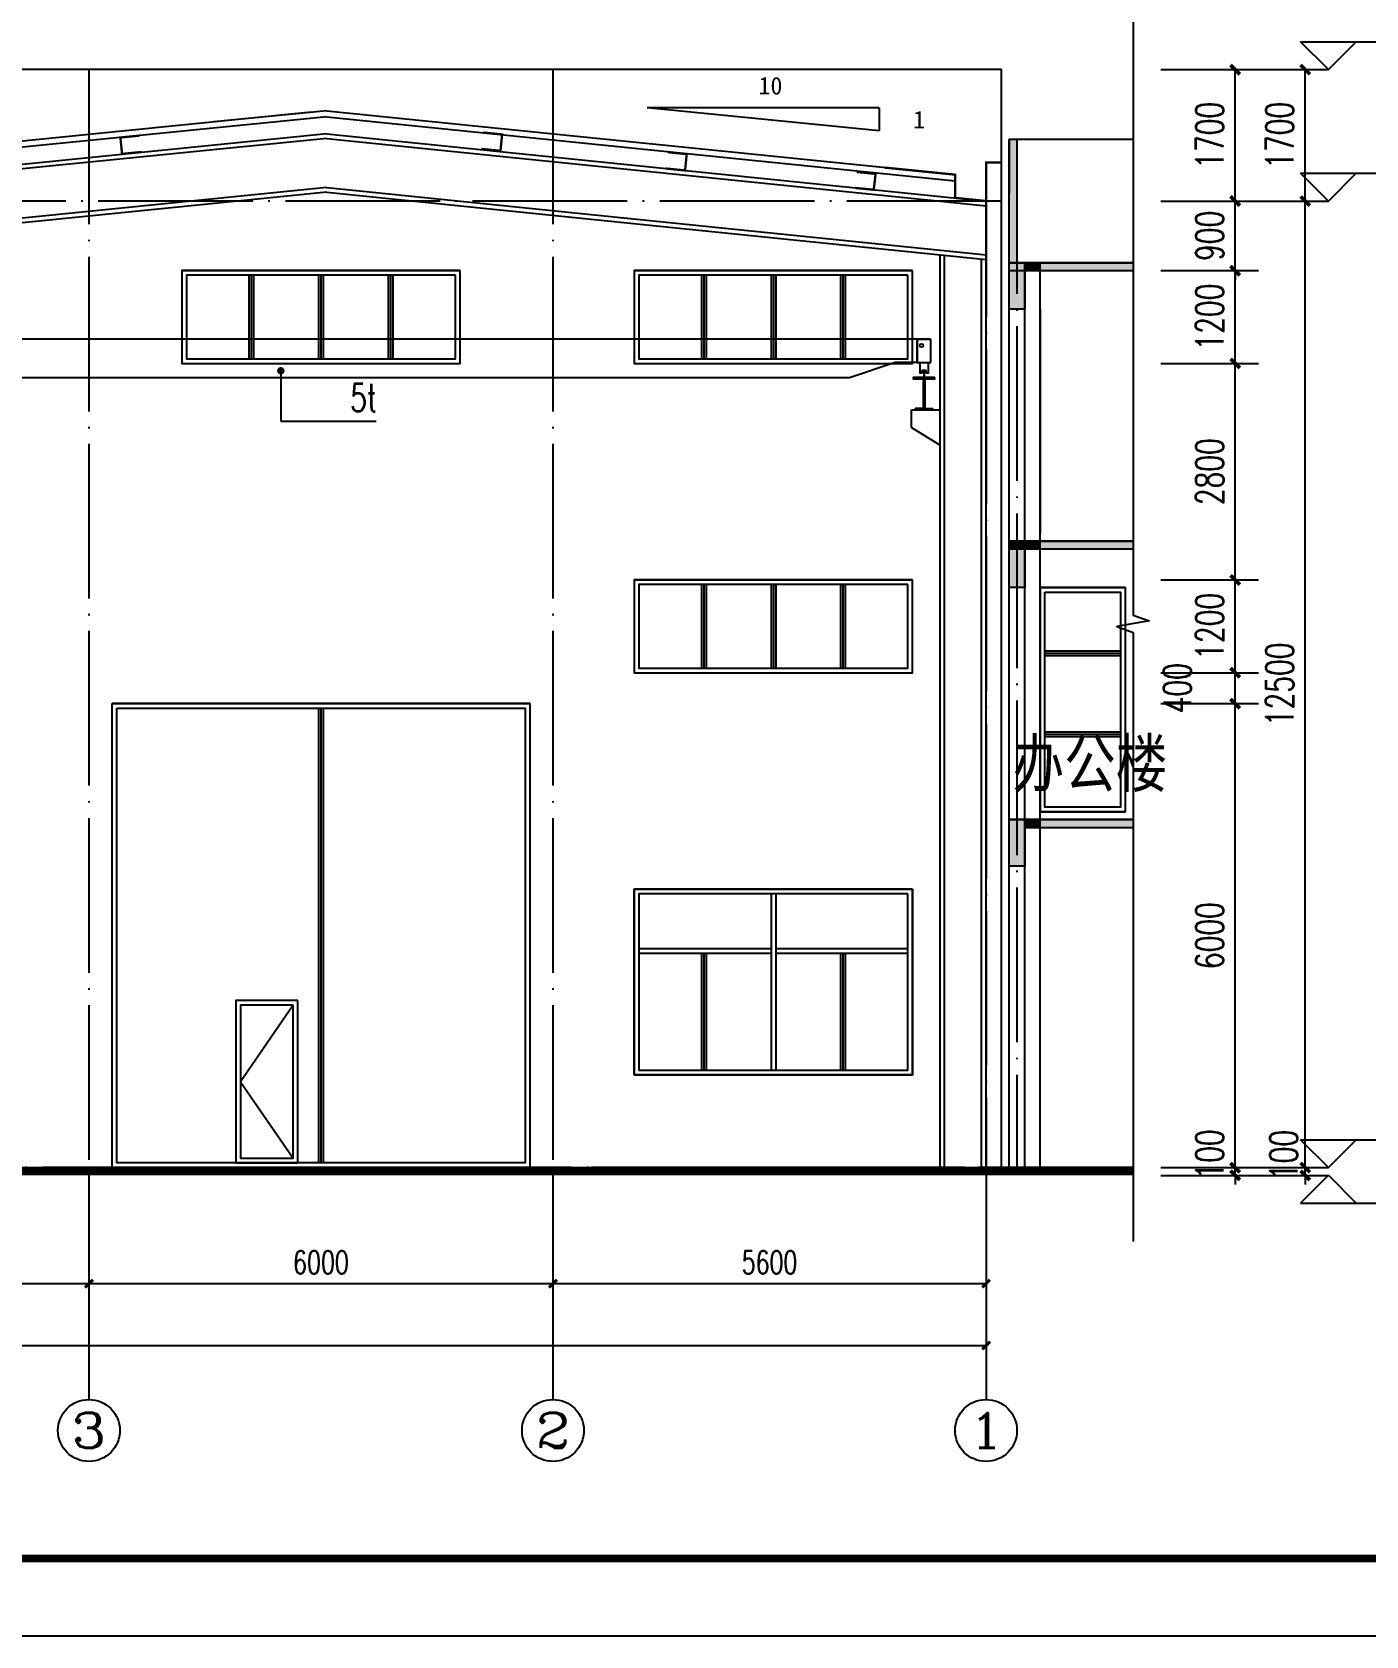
# Model space of a CAD drawing. Extents: x 683431 to 951238, y -788560 to -543702.
# Drawn here: x 715656 to 732902, y -788560 to -767819 of the extents above; entities that cross this region are included whole.
import ezdxf
from ezdxf.enums import TextEntityAlignment as Align

# ---------------------------------------------------------------- set-up
doc = ezdxf.new("R2010")
doc.units = 0
doc.header["$LTSCALE"] = 1000
doc.header["$MEASUREMENT"] = 0
doc.linetypes.add('CENTER', pattern=[50.8, 31.75, -6.35, 6.35, -6.35])
doc.linetypes.add('DOTE', pattern=[2.42, 2, -0.2, 0.02, -0.2])
for name, color, linetype in [('3', 3, 'CENTER'), ('AXIS', 3, 'Continuous'), ('AXIS_TEXT', 7, 'Continuous'), ('DIM_ELEV', 3, 'Continuous'), ('DIM_LEAD', 3, 'Continuous'), ('DIM_SYMB', 3, 'Continuous'), ('DOTE', 1, 'Continuous'), ('PUB_DIM', 3, 'Continuous'), ('PUB_TEXT', 3, 'Continuous'), ('PUB_TITLE', 4, 'Continuous'), ('RAIL', 163, 'Continuous'), ('卫浴', 7, 'Continuous')]:
    doc.layers.add(name, color=color, linetype=linetype)
doc.styles.add('_TCH_AXIS', font='COMPLEX', dxfattribs={"bigfont": 'GBCBIG'})
doc.styles.add('_TCH_DIM', font='SIMPLEX', dxfattribs={"bigfont": 'GBCBIG'})
doc.styles.add('_TCH_DIM_T3', font='SIMPLEX', dxfattribs={"width": 0.705882, "bigfont": 'GBCBIG'})
doc.styles.add('COMPLEX', font='COMPLEX')
doc.styles.add('宋体', font='')
doc.styles.add('宋体(0.8)', font='', dxfattribs={"width": 0.8})
doc.styles.get('宋体').set_extended_font_data('SimSun')
doc.styles.get('宋体(0.8)').set_extended_font_data('SimSun')
doc.dimstyles.new('_TCH_ARCH&&100', dxfattribs={"dimtxt": 297.5, "dimasz": 100, "dimexe": 250, "dimexo": 300, "dimgap": 126.25, "dimtad": 1, "dimdec": 0, "dimzin": 0, "dimdsep": 46, "dimtxsty": '_TCH_DIM_T3', "dimblk": 'ARCHTICK', "dimcen": 0.09, "dimazin": 2, "dimtfac": 1, "dimtdec": 0, "dimtix": 1, "dimtmove": 2, "dimatfit": 3, "dimfxl": 0, "dimtolj": 1, "dimtzin": 0, "dimarcsym": 0})
doc.dimstyles.new('_TCH_ARCH&&120', dxfattribs={"dimtxt": 357, "dimasz": 120, "dimexe": 300, "dimexo": 360, "dimgap": 151.5, "dimtad": 1, "dimdec": 0, "dimzin": 0, "dimdsep": 46, "dimtxsty": '_TCH_DIM_T3', "dimblk": 'ARCHTICK', "dimcen": 0.09, "dimazin": 2, "dimtfac": 1, "dimtdec": 0, "dimtix": 1, "dimtmove": 2, "dimatfit": 3, "dimfxl": 0, "dimtolj": 1, "dimtzin": 0, "dimarcsym": 0})

# ---------------------------------------------------------------- blocks, each defined once
blk = doc.blocks.new('_ArchTick')
at = {"color": 0, "linetype": 'ByBlock', "const_width": 0.4}
blk.add_lwpolyline([(-0.5, -0.5), (0.5, 0.5)], dxfattribs=at)
blk = doc.blocks.new('*D51')
at = {"layer": 'AXIS', "color": 0, "lineweight": -2}
for p, q in [((722391, -782804), (722391, -784254)), ((727991, -782804), (727991, -784254)), ((722391, -784004), (727991, -784004))]:
    blk.add_line(p, q, dxfattribs=at)
at = {"layer": 'Defpoints', "color": 0}
for p in [(722391, -782504), (727991, -782504), (727991, -784004)]:
    blk.add_point(p, dxfattribs=at)
at = {"layer": 'AXIS', "color": 0, "lineweight": -2, "xscale": 100, "yscale": 100, "zscale": 100, "rotation": 180}
blk.add_blockref('_ArchTick', (722391, -784004), dxfattribs=at)
at = {"layer": 'AXIS', "color": 0, "lineweight": -2, "xscale": 100, "yscale": 100, "zscale": 100}
blk.add_blockref('_ArchTick', (727991, -784004), dxfattribs=at)
at = {"layer": 'AXIS', "color": 0, "insert": (725191, -783729), "char_height": 297.5, "attachment_point": 5, "style": '_TCH_DIM_T3'}
blk.add_mtext('\\A1;5600', dxfattribs=at)
blk = doc.blocks.new('*D52')
at = {"layer": 'AXIS', "color": 0, "lineweight": -2}
for p, q in [((716391, -782804), (716391, -784254)), ((722391, -782804), (722391, -784254)), ((716391, -784004), (722391, -784004))]:
    blk.add_line(p, q, dxfattribs=at)
at = {"layer": 'Defpoints', "color": 0}
for p in [(716391, -782504), (722391, -782504), (722391, -784004)]:
    blk.add_point(p, dxfattribs=at)
at = {"layer": 'AXIS', "color": 0, "lineweight": -2, "xscale": 100, "yscale": 100, "zscale": 100, "rotation": 180}
blk.add_blockref('_ArchTick', (716391, -784004), dxfattribs=at)
at = {"layer": 'AXIS', "color": 0, "lineweight": -2, "xscale": 100, "yscale": 100, "zscale": 100}
blk.add_blockref('_ArchTick', (722391, -784004), dxfattribs=at)
at = {"layer": 'AXIS', "color": 0, "insert": (719391, -783729), "char_height": 297.5, "attachment_point": 5, "style": '_TCH_DIM_T3'}
blk.add_mtext('\\A1;6000', dxfattribs=at)
blk = doc.blocks.new('*D53')
at = {"layer": 'AXIS', "color": 0, "lineweight": -2}
for p, q in [((710391, -782804), (710391, -784254)), ((716391, -782804), (716391, -784254)), ((710391, -784004), (716391, -784004))]:
    blk.add_line(p, q, dxfattribs=at)
at = {"layer": 'Defpoints', "color": 0}
for p in [(710391, -782504), (716391, -782504), (716391, -784004)]:
    blk.add_point(p, dxfattribs=at)
at = {"layer": 'AXIS', "color": 0, "lineweight": -2, "xscale": 100, "yscale": 100, "zscale": 100, "rotation": 180}
blk.add_blockref('_ArchTick', (710391, -784004), dxfattribs=at)
at = {"layer": 'AXIS', "color": 0, "lineweight": -2, "xscale": 100, "yscale": 100, "zscale": 100}
blk.add_blockref('_ArchTick', (716391, -784004), dxfattribs=at)
at = {"layer": 'AXIS', "color": 0, "insert": (713391, -783729), "char_height": 297.5, "attachment_point": 5, "style": '_TCH_DIM_T3'}
blk.add_mtext('\\A1;6000', dxfattribs=at)
blk = doc.blocks.new('*D57')
at = {"layer": 'AXIS', "color": 0, "lineweight": -2}
for p, q in [((692391, -782804), (692391, -785054)), ((727991, -782804), (727991, -785054)), ((692391, -784804), (727991, -784804))]:
    blk.add_line(p, q, dxfattribs=at)
at = {"layer": 'Defpoints', "color": 0}
for p in [(692391, -782504), (727991, -782504), (727991, -784804)]:
    blk.add_point(p, dxfattribs=at)
at = {"layer": 'AXIS', "color": 0, "lineweight": -2, "xscale": 100, "yscale": 100, "zscale": 100, "rotation": 180}
blk.add_blockref('_ArchTick', (692391, -784804), dxfattribs=at)
at = {"layer": 'AXIS', "color": 0, "lineweight": -2, "xscale": 100, "yscale": 100, "zscale": 100}
blk.add_blockref('_ArchTick', (727991, -784804), dxfattribs=at)
at = {"layer": 'AXIS', "color": 0, "insert": (710191, -784529), "char_height": 297.5, "attachment_point": 5, "style": '_TCH_DIM_T3'}
blk.add_mtext('\\A1;35600', dxfattribs=at)
blk = doc.blocks.new('_AXISO')
blk.add_circle((0, 0), 0.5)
at = {"layer": 'AXIS_TEXT', "style": 'COMPLEX', "width": 1.041667}
blk.add_attdef('A', text='', height=0.56, dxfattribs=at).set_placement((-0.25, -0.28), (0.25, -0.28), align=Align.FIT)
blk = doc.blocks.new('*D58')
at = {"layer": 'Defpoints', "color": 0}
for p in [(729891, -782504), (732118, -782504), (729891, -782604)]:
    blk.add_point(p, dxfattribs=at)
at = {"layer": 'PUB_DIM', "color": 0, "lineweight": -2}
for p, q in [((730251, -782504), (732418, -782504)), ((732118, -782504), (732118, -782384)), ((732118, -782604), (732118, -782504)), ((730251, -782604), (732418, -782604)), ((732118, -782604), (732118, -782724))]:
    blk.add_line(p, q, dxfattribs=at)
at = {"layer": 'PUB_DIM', "color": 0, "lineweight": -2, "xscale": 120, "yscale": 120, "zscale": 120}
for p, rotation in [((732118, -782504), 270), ((732118, -782604), 90)]:
    blk.add_blockref('_ArchTick', p, dxfattribs=dict(at, rotation=rotation))
at = {"layer": 'PUB_DIM', "color": 0, "insert": (731839, -782341), "char_height": 357, "attachment_point": 5, "rotation": 90, "style": '_TCH_DIM_T3'}
blk.add_mtext('\\A1;100', dxfattribs=at)
blk = doc.blocks.new('*D59')
at = {"layer": 'Defpoints', "color": 0}
for p in [(729891, -770004), (732118, -770004), (729891, -782504)]:
    blk.add_point(p, dxfattribs=at)
at = {"layer": 'PUB_DIM', "color": 0, "lineweight": -2}
for p, q in [((730251, -770004), (732418, -770004)), ((732118, -782504), (732118, -770004)), ((730251, -782504), (732418, -782504))]:
    blk.add_line(p, q, dxfattribs=at)
at = {"layer": 'PUB_DIM', "color": 0, "lineweight": -2, "xscale": 120, "yscale": 120, "zscale": 120}
for p, rotation in [((732118, -770004), 90), ((732118, -782504), 270)]:
    blk.add_blockref('_ArchTick', p, dxfattribs=dict(at, rotation=rotation))
at = {"layer": 'PUB_DIM', "color": 0, "insert": (731788, -776254), "char_height": 357, "attachment_point": 5, "rotation": 90, "style": '_TCH_DIM_T3'}
blk.add_mtext('\\A1;12500', dxfattribs=at)
blk = doc.blocks.new('*D60')
at = {"layer": 'Defpoints', "color": 0}
for p in [(729891, -768304), (732118, -768304), (729891, -770004)]:
    blk.add_point(p, dxfattribs=at)
at = {"layer": 'PUB_DIM', "color": 0, "lineweight": -2}
for p, q in [((730251, -768304), (732418, -768304)), ((732118, -770004), (732118, -768304)), ((730251, -770004), (732418, -770004))]:
    blk.add_line(p, q, dxfattribs=at)
at = {"layer": 'PUB_DIM', "color": 0, "lineweight": -2, "xscale": 120, "yscale": 120, "zscale": 120}
for p, rotation in [((732118, -768304), 90), ((732118, -770004), 270)]:
    blk.add_blockref('_ArchTick', p, dxfattribs=dict(at, rotation=rotation))
at = {"layer": 'PUB_DIM', "color": 0, "insert": (731788, -769154), "char_height": 357, "attachment_point": 5, "rotation": 90, "style": '_TCH_DIM_T3'}
blk.add_mtext('\\A1;1700', dxfattribs=at)
blk = doc.blocks.new('*D61')
at = {"layer": 'Defpoints', "color": 0}
for p in [(729891, -782504), (731212, -782504), (729891, -782604)]:
    blk.add_point(p, dxfattribs=at)
at = {"layer": 'PUB_DIM', "color": 0, "lineweight": -2}
for p, q in [((730251, -782504), (731512, -782504)), ((731212, -782504), (731212, -782384)), ((731212, -782604), (731212, -782504)), ((730251, -782604), (731512, -782604)), ((731212, -782604), (731212, -782724))]:
    blk.add_line(p, q, dxfattribs=at)
at = {"layer": 'PUB_DIM', "color": 0, "lineweight": -2, "xscale": 120, "yscale": 120, "zscale": 120}
for p, rotation in [((731212, -782504), 270), ((731212, -782604), 90)]:
    blk.add_blockref('_ArchTick', p, dxfattribs=dict(at, rotation=rotation))
at = {"layer": 'PUB_DIM', "color": 0, "insert": (730882, -782333), "char_height": 357, "attachment_point": 5, "rotation": 90, "style": '_TCH_DIM_T3'}
blk.add_mtext('\\A1;100', dxfattribs=at)
blk = doc.blocks.new('*D62')
at = {"layer": 'Defpoints', "color": 0}
for p in [(729891, -776504), (731212, -776504), (729891, -782504)]:
    blk.add_point(p, dxfattribs=at)
at = {"layer": 'PUB_DIM', "color": 0, "lineweight": -2}
for p, q in [((730251, -776504), (731512, -776504)), ((731212, -782504), (731212, -776504)), ((730251, -782504), (731512, -782504))]:
    blk.add_line(p, q, dxfattribs=at)
at = {"layer": 'PUB_DIM', "color": 0, "lineweight": -2, "xscale": 120, "yscale": 120, "zscale": 120}
for p, rotation in [((731212, -776504), 90), ((731212, -782504), 270)]:
    blk.add_blockref('_ArchTick', p, dxfattribs=dict(at, rotation=rotation))
at = {"layer": 'PUB_DIM', "color": 0, "insert": (730882, -779504), "char_height": 357, "attachment_point": 5, "rotation": 90, "style": '_TCH_DIM_T3'}
blk.add_mtext('\\A1;6000', dxfattribs=at)
blk = doc.blocks.new('*D63')
at = {"layer": 'Defpoints', "color": 0}
for p in [(729891, -776104), (731212, -776104), (729891, -776504)]:
    blk.add_point(p, dxfattribs=at)
at = {"layer": 'PUB_DIM', "color": 0, "lineweight": -2}
for p, q in [((730251, -776104), (731512, -776104)), ((731212, -776504), (731212, -776104)), ((730251, -776504), (731512, -776504))]:
    blk.add_line(p, q, dxfattribs=at)
at = {"layer": 'PUB_DIM', "color": 0, "lineweight": -2, "xscale": 120, "yscale": 120, "zscale": 120}
for p, rotation in [((731212, -776104), 90), ((731212, -776504), 270)]:
    blk.add_blockref('_ArchTick', p, dxfattribs=dict(at, rotation=rotation))
at = {"layer": 'PUB_DIM', "color": 0, "insert": (730462, -776304), "char_height": 357, "attachment_point": 5, "rotation": 90, "style": '_TCH_DIM_T3'}
blk.add_mtext('\\A1;400', dxfattribs=at)
blk = doc.blocks.new('*D64')
at = {"layer": 'Defpoints', "color": 0}
for p in [(729891, -774904), (731212, -774904), (729891, -776104)]:
    blk.add_point(p, dxfattribs=at)
at = {"layer": 'PUB_DIM', "color": 0, "lineweight": -2}
for p, q in [((730251, -774904), (731512, -774904)), ((731212, -776104), (731212, -774904)), ((730251, -776104), (731512, -776104))]:
    blk.add_line(p, q, dxfattribs=at)
at = {"layer": 'PUB_DIM', "color": 0, "lineweight": -2, "xscale": 120, "yscale": 120, "zscale": 120}
for p, rotation in [((731212, -774904), 90), ((731212, -776104), 270)]:
    blk.add_blockref('_ArchTick', p, dxfattribs=dict(at, rotation=rotation))
at = {"layer": 'PUB_DIM', "color": 0, "insert": (730882, -775504), "char_height": 357, "attachment_point": 5, "rotation": 90, "style": '_TCH_DIM_T3'}
blk.add_mtext('\\A1;1200', dxfattribs=at)
blk = doc.blocks.new('*D65')
at = {"layer": 'Defpoints', "color": 0}
for p in [(729891, -772104), (731212, -772104), (729891, -774904)]:
    blk.add_point(p, dxfattribs=at)
at = {"layer": 'PUB_DIM', "color": 0, "lineweight": -2}
for p, q in [((730251, -772104), (731512, -772104)), ((731212, -774904), (731212, -772104)), ((730251, -774904), (731512, -774904))]:
    blk.add_line(p, q, dxfattribs=at)
at = {"layer": 'PUB_DIM', "color": 0, "lineweight": -2, "xscale": 120, "yscale": 120, "zscale": 120}
for p, rotation in [((731212, -772104), 90), ((731212, -774904), 270)]:
    blk.add_blockref('_ArchTick', p, dxfattribs=dict(at, rotation=rotation))
at = {"layer": 'PUB_DIM', "color": 0, "insert": (730882, -773504), "char_height": 357, "attachment_point": 5, "rotation": 90, "style": '_TCH_DIM_T3'}
blk.add_mtext('\\A1;2800', dxfattribs=at)
blk = doc.blocks.new('*D66')
at = {"layer": 'Defpoints', "color": 0}
for p in [(729891, -770904), (731212, -770904), (729891, -772104)]:
    blk.add_point(p, dxfattribs=at)
at = {"layer": 'PUB_DIM', "color": 0, "lineweight": -2}
for p, q in [((730251, -770904), (731512, -770904)), ((731212, -772104), (731212, -770904)), ((730251, -772104), (731512, -772104))]:
    blk.add_line(p, q, dxfattribs=at)
at = {"layer": 'PUB_DIM', "color": 0, "lineweight": -2, "xscale": 120, "yscale": 120, "zscale": 120}
for p, rotation in [((731212, -770904), 90), ((731212, -772104), 270)]:
    blk.add_blockref('_ArchTick', p, dxfattribs=dict(at, rotation=rotation))
at = {"layer": 'PUB_DIM', "color": 0, "insert": (730882, -771504), "char_height": 357, "attachment_point": 5, "rotation": 90, "style": '_TCH_DIM_T3'}
blk.add_mtext('\\A1;1200', dxfattribs=at)
blk = doc.blocks.new('*D67')
at = {"layer": 'Defpoints', "color": 0}
for p in [(729891, -770004), (731212, -770004), (729891, -770904)]:
    blk.add_point(p, dxfattribs=at)
at = {"layer": 'PUB_DIM', "color": 0, "lineweight": -2}
for p, q in [((731212, -770004), (731212, -769884)), ((730251, -770004), (731512, -770004)), ((731212, -770904), (731212, -770004)), ((730251, -770904), (731512, -770904)), ((731212, -770904), (731212, -771024))]:
    blk.add_line(p, q, dxfattribs=at)
at = {"layer": 'PUB_DIM', "color": 0, "lineweight": -2, "xscale": 120, "yscale": 120, "zscale": 120}
for p, rotation in [((731212, -770004), 270), ((731212, -770904), 90)]:
    blk.add_blockref('_ArchTick', p, dxfattribs=dict(at, rotation=rotation))
at = {"layer": 'PUB_DIM', "color": 0, "insert": (730882, -770454), "char_height": 357, "attachment_point": 5, "rotation": 90, "style": '_TCH_DIM_T3'}
blk.add_mtext('\\A1;900', dxfattribs=at)
blk = doc.blocks.new('*D68')
at = {"layer": 'Defpoints', "color": 0}
for p in [(729891, -768304), (731212, -768304), (729891, -770004)]:
    blk.add_point(p, dxfattribs=at)
at = {"layer": 'PUB_DIM', "color": 0, "lineweight": -2}
for p, q in [((730251, -768304), (731512, -768304)), ((731212, -770004), (731212, -768304)), ((730251, -770004), (731512, -770004))]:
    blk.add_line(p, q, dxfattribs=at)
at = {"layer": 'PUB_DIM', "color": 0, "lineweight": -2, "xscale": 120, "yscale": 120, "zscale": 120}
for p, rotation in [((731212, -768304), 90), ((731212, -770004), 270)]:
    blk.add_blockref('_ArchTick', p, dxfattribs=dict(at, rotation=rotation))
at = {"layer": 'PUB_DIM', "color": 0, "insert": (730882, -769154), "char_height": 357, "attachment_point": 5, "rotation": 90, "style": '_TCH_DIM_T3'}
blk.add_mtext('\\A1;1700', dxfattribs=at)

msp = doc.modelspace()

# ---------------------------------------------------------------- hatches: boundary and pattern name
at = {"layer": 'RAIL', "ltscale": 0.5}
h = msp.add_hatch(color=256, dxfattribs=at)
h.dxf.hatch_style = 1
h.paths.add_polyline_path([(728390.6, -769203.5), (728290.6, -769203.5), (728290.6, -770803.5), (728390.6, -770803.5)])
msp.add_hatch(color=256, dxfattribs=at).paths.add_polyline_path([(728290.6, -770803.5), (728490.6, -770803.5), (728490.6, -771403.5), (728290.6, -771403.5)])
h = msp.add_hatch(color=256, dxfattribs=at)
h.dxf.hatch_style = 1
h.paths.add_polyline_path([(728690.6, -770803.5), (728490.6, -770803.5), (728490.6, -770903.5), (728690.6, -770903.5)])
h = msp.add_hatch(color=256, dxfattribs=at)
h.dxf.hatch_style = 1
h.paths.add_polyline_path([(729890.6, -770803.5), (728690.6, -770803.5), (728690.6, -770903.5), (729890.6, -770903.5)])
h = msp.add_hatch(color=256, dxfattribs=at)
h.paths.add_polyline_path([(728390.6, -774403.5), (728290.6, -774403.5), (728290.6, -774503.5), (728390.6, -774503.5)])
h.paths.add_polyline_path([(728490.6, -774403.5), (728390.6, -774403.5), (728390.6, -774503.5), (728490.6, -774503.5)])
h = msp.add_hatch(color=256, dxfattribs=at)
h.dxf.hatch_style = 1
h.paths.add_polyline_path([(728690.6, -774403.5), (728490.6, -774403.5), (728490.6, -774503.5), (728690.6, -774503.5)])
h = msp.add_hatch(color=256, dxfattribs=at)
h.dxf.hatch_style = 1
h.paths.add_polyline_path([(729890.6, -774403.5), (728690.6, -774403.5), (728690.6, -774503.5), (729890.6, -774503.5)])
h = msp.add_hatch(color=256, dxfattribs=at)
h.paths.add_polyline_path([(728390.6, -774503.5), (728290.6, -774503.5), (728290.6, -775003.5), (728390.6, -775003.5)])
h.paths.add_polyline_path([(728390.6, -775003.5), (728490.6, -775003.5), (728490.6, -774503.5), (728390.6, -774503.5)], flags=17)
h = msp.add_hatch(color=256, dxfattribs=at)
h.paths.add_polyline_path([(728390.6, -778003.5), (728290.6, -778003.5), (728290.6, -778103.5), (728390.6, -778103.5)])
h.paths.add_polyline_path([(728490.6, -778003.5), (728390.6, -778003.5), (728390.6, -778103.5), (728490.6, -778103.5)])
h.paths.add_polyline_path([(728490.6, -778103.5), (728390.6, -778103.5), (728390.6, -778603.5), (728490.6, -778603.5)])
h.paths.add_polyline_path([(728390.6, -778103.5), (728290.6, -778103.5), (728290.6, -778603.5), (728390.6, -778603.5)])
h = msp.add_hatch(color=256, dxfattribs=at)
h.dxf.hatch_style = 1
h.paths.add_polyline_path([(728690.6, -778003.5), (728490.6, -778003.5), (728490.6, -778103.5), (728690.6, -778103.5)])
h = msp.add_hatch(color=256, dxfattribs=at)
h.dxf.hatch_style = 1
h.paths.add_polyline_path([(729890.6, -778003.5), (728690.6, -778003.5), (728690.6, -778103.5), (729890.6, -778103.5)])

# ---------------------------------------------------------------- linework, layer by layer
at = {"ltscale": 10}
for p, q in [((719265.6, -768855.2), (711516.6, -769630.1)), ((719465.6, -768835.2), (727590.6, -769662.7)), ((719465.6, -768915.7), (710790.6, -769783.2)), ((719465.6, -768915.7), (727590.6, -769743.2)), ((719465.6, -769136), (710390.6, -770043.5)), ((719465.6, -769196.3), (710390.6, -770103.8)), ((719465.6, -769136), (727990.6, -770003.5)), ((719465.6, -769196.3), (727990.6, -770063.8)), ((719465.6, -769830.1), (710390.6, -770737.6)), ((719465.6, -769890.4), (710390.6, -770797.9)), ((719465.6, -769830.1), (727990.6, -770697.6)), ((719465.6, -769890.4), (727990.6, -770757.9))]:
    msp.add_line(p, q, dxfattribs=at)
for p, q in [((719265.6, -768855.2), (711516.6, -769630.1)), ((719465.6, -768835.2), (718004.6, -768981.3)), ((719465.6, -768835.2), (727590.6, -769662.7)), ((727100.9, -771791.6), (727277.9, -771791.6)), ((727100.9, -771791.6), (727277.9, -771791.6)), ((727024.6, -772703.5), (727395.1, -772703.5)), ((727024.6, -772933.5), (727024.6, -772703.5)), ((727024.6, -772703.5), (727395.1, -772703.5)), ((727024.6, -772933.5), (727024.6, -772703.5)), ((727024.6, -772933.5), (727395.1, -773161.3)), ((727024.6, -772933.5), (727395.1, -773161.3))]:
    msp.add_line(p, q)
at = {"ltscale": 0.5}
for p, q in [((726609, -769097), (723609, -768797)), ((726609, -768797), (723609, -768797)), ((726609, -768797), (726609, -769097)), ((718290.6, -780343.5), (718290.6, -782443.5)), ((719030.6, -780403.5), (718350.6, -781393.5)), ((718350.6, -781393.5), (719030.6, -782383.5))]:
    msp.add_line(p, q, dxfattribs=at)
at = {"color": 7}
for p, q in [((727100.9, -772091.6), (727100.9, -771791.6)), ((727100.9, -772091.6), (727100.9, -771791.6)), ((727277.9, -772091.6), (727277.9, -771791.6)), ((727277.9, -772091.6), (727277.9, -771791.6)), ((727161.3, -772229.8), (727161.3, -772195)), ((727217.6, -772195), (727161.3, -772195)), ((727161.3, -772229.8), (727161.3, -772195)), ((727217.6, -772195), (727161.3, -772195)), ((727167.4, -772217.2), (727167.4, -772195)), ((727167.4, -772217.2), (727167.4, -772195)), ((727169.7, -772214.5), (727167.4, -772217.2)), ((727169.7, -772214.5), (727167.4, -772217.2)), ((727169.7, -772214.5), (727183.3, -772208.8)), ((727169.7, -772214.5), (727183.3, -772208.8)), ((727183.3, -772208.8), (727188.9, -772207.6)), ((727183.3, -772208.8), (727188.9, -772207.6)), ((727188.9, -772207.6), (727188.9, -772195)), ((727188.9, -772207.6), (727188.9, -772195)), ((727195, -772208.8), (727189.4, -772207.6)), ((727195, -772208.8), (727189.4, -772207.6)), ((727209.7, -772214.5), (727195, -772208.8)), ((727209.7, -772214.5), (727195, -772208.8)), ((727209.7, -772214.5), (727212, -772217.2)), ((727209.7, -772214.5), (727212, -772217.2)), ((727212, -772217.2), (727212, -772195)), ((727212, -772217.2), (727212, -772195)), ((727217.6, -772229.8), (727217.6, -772195)), ((727217.6, -772229.8), (727217.6, -772195)), ((727167.4, -772217.2), (727168.9, -772220.2)), ((727167.4, -772217.2), (727168.9, -772220.2)), ((727168.9, -772220.2), (727180.3, -772220.7)), ((727168.9, -772220.2), (727180.3, -772220.7)), ((727171.7, -772283.9), (727169.7, -772287.6)), ((727171.7, -772283.9), (727169.7, -772287.6)), ((727209.7, -772287.6), (727169.7, -772287.6)), ((727209.7, -772287.6), (727169.7, -772287.6)), ((727185.1, -772281.9), (727171.7, -772283.9)), ((727185.1, -772281.9), (727171.7, -772283.9)), ((727180.3, -772220.7), (727186.6, -772222.5)), ((727180.3, -772220.7), (727186.6, -772222.5)), ((727187.1, -772278.1), (727185.1, -772281.9)), ((727187.1, -772278.1), (727185.1, -772281.9)), ((727186.6, -772222.5), (727187.1, -772228.1)), ((727186.6, -772222.5), (727187.1, -772228.1)), ((727187.1, -772228.1), (727187.1, -772278.1)), ((727187.1, -772228.1), (727187.1, -772278.1)), ((727192.7, -772222.5), (727192.2, -772228.1)), ((727192.7, -772222.5), (727192.2, -772228.1)), ((727192.2, -772228.1), (727192.2, -772278.1)), ((727192.2, -772228.1), (727192.2, -772278.1)), ((727192.2, -772278.1), (727194.2, -772281.9)), ((727192.2, -772278.1), (727194.2, -772281.9)), ((727199, -772220.7), (727192.7, -772222.5)), ((727199, -772220.7), (727192.7, -772222.5)), ((727194.2, -772281.9), (727207.6, -772283.9)), ((727194.2, -772281.9), (727207.6, -772283.9)), ((727210.4, -772220.2), (727199, -772220.7)), ((727210.4, -772220.2), (727199, -772220.7)), ((727207.6, -772283.9), (727209.7, -772287.6)), ((727207.6, -772283.9), (727209.7, -772287.6)), ((727212, -772217.2), (727210.4, -772220.2)), ((727212, -772217.2), (727210.4, -772220.2))]:
    msp.add_line(p, q, dxfattribs=at)
at = {"ltscale": 10, "const_width": 30}
for points in [[(721487.9, -769118), (721733.3, -769142.5), (721712.1, -769354.6), (721463.6, -769329.8)], [(717043.3, -769158), (716798, -769182.5), (716819.2, -769394.6), (717067.7, -769369.8)], [(723874.8, -769371.7), (724120.1, -769396.2), (724098.9, -769608.3), (723849, -769583.3)], [(726678, -769571.4), (727590.6, -769662.7), (727590.6, -769963.5), (727990.6, -770003.5), (727990.6, -769503.5), (728190.6, -769503.5)], [(726317.5, -769628), (726562.9, -769652.5), (726538.3, -769858.3), (726297.1, -769834.2)]]:
    msp.add_lwpolyline(points, dxfattribs=at)
at = {"color": 7}
msp.add_lwpolyline([(727161.3, -772229.8), (727136.6, -772229.8), (727136.6, -772091.6), (727242.2, -772091.6), (727242.2, -772229.8), (727217.6, -772229.8)], dxfattribs=at)
msp.add_lwpolyline([(727161.3, -772229.8), (727136.6, -772229.8), (727136.6, -772091.6), (727242.2, -772091.6), (727242.2, -772229.8), (727217.6, -772229.8)], dxfattribs=at)
at = {"ltscale": 0.5}
for points in [[(719090.6, -780343.5), (718290.6, -780343.5), (718290.6, -782443.5), (719090.6, -782443.5)], [(719030.6, -780403.5), (718350.6, -780403.5), (718350.6, -782383.5), (719030.6, -782383.5)]]:
    msp.add_lwpolyline(points, close=True, dxfattribs=at)
at = {"layer": '3'}
for p, q in [((727455.1, -782503.5), (727455.1, -770704.4)), ((727930.6, -782503.5), (727930.6, -770751.9)), ((727930.6, -782503.5), (727930.6, -770751.9)), ((727990.6, -782503.5), (727990.6, -770557.4)), ((727990.6, -782503.5), (727990.6, -770737.6))]:
    msp.add_line(p, q, dxfattribs=at)
at = {"layer": 'AXIS'}
for p, q in [((727138.9, -772703.5), (727391.5, -772703.5)), ((727138.9, -772703.5), (727391.5, -772703.5)), ((716390.6, -782503.5), (716390.6, -785503.5)), ((722390.6, -782503.5), (722390.6, -785503.5)), ((727990.6, -782503.5), (727990.6, -785503.5))]:
    msp.add_line(p, q, dxfattribs=at)
at = {"layer": 'DIM_ELEV'}
for p, q in [((732417.9, -768303.5), (732057.9, -767943.5)), ((732057.9, -767943.5), (734217.9, -767943.5)), ((732417.9, -768303.5), (732777.9, -767943.5)), ((732417.9, -770003.5), (732057.9, -769643.5)), ((732057.9, -769643.5), (734217.9, -769643.5)), ((732417.9, -770003.5), (732777.9, -769643.5)), ((732417.9, -782503.5), (732057.9, -782143.5)), ((732057.9, -782143.5), (734217.9, -782143.5)), ((732417.9, -782503.5), (732777.9, -782143.5)), ((732417.9, -782603.5), (732057.9, -782963.5)), ((732417.9, -782603.5), (732777.9, -782963.5)), ((732057.9, -782963.5), (734217.9, -782963.5))]:
    msp.add_line(p, q, dxfattribs=at)
at = {"layer": 'DIM_LEAD'}
for p, q in [((718872.3, -772199.1), (718872.3, -772852.1)), ((718872.3, -772852.1), (720104.7, -772852.1))]:
    msp.add_line(p, q, dxfattribs=at)
at = {"layer": 'DIM_LEAD', "const_width": 48}
msp.add_lwpolyline([(718872.3, -772175.1, 1), (718872.3, -772223.1, 1)], format="xyb", close=True, dxfattribs=at)
at = {"layer": 'DIM_SYMB'}
msp.add_lwpolyline([(729890.6, -767482.5), (729890.6, -775357.5), (730100.6, -775433.9), (729680.6, -775508), (729890.6, -775582.5), (729890.6, -783457.5)], dxfattribs=at)
at = {"layer": 'DOTE', "linetype": 'DOTE'}
for p, q in [((716390.6, -768303.5), (716390.6, -782653.5)), ((722390.6, -768303.5), (722390.6, -782653.5)), ((728390.6, -769203.5), (728390.6, -782503.5)), ((727990.6, -769503.5), (727990.6, -782503.5)), ((728190.6, -770003.5), (692190.6, -770003.5)), ((729890.6, -770803.5), (728290.6, -770803.5)), ((729890.6, -774403.5), (728290.6, -774403.5)), ((729890.6, -778003.5), (728290.6, -778003.5)), ((729890.6, -782503.5), (692190.6, -782503.5))]:
    msp.add_line(p, q, dxfattribs=at)
at = {"layer": 'PUB_TEXT'}
for p, q in [((727277.9, -771791.6), (710805.6, -771791.6)), ((727100.9, -771791.6), (727100.9, -772091.6)), ((727100.9, -771791.6), (727100.9, -772091.6)), ((727100.9, -771791.6), (727100.9, -772091.6)), ((727100.9, -771791.6), (727100.9, -772091.6)), ((726815.5, -772091.6), (726223.1, -772291.6)), ((727100.9, -772091.6), (726815.5, -772091.6)), ((727100.9, -772091.6), (726815.5, -772091.6)), ((727100.9, -772091.6), (727277.9, -772091.6)), ((727100.9, -772091.6), (727277.9, -772091.6)), ((726223.1, -772291.6), (711860.5, -772291.6))]:
    msp.add_line(p, q, dxfattribs=at)
msp.add_circle((727155.5, -771872.6), 22.4, dxfattribs=at)
msp.add_circle((727155.5, -771872.6), 22.4, dxfattribs=at)
at = {"layer": 'PUB_TITLE'}
msp.add_lwpolyline([(788630.8, -788560.5), (788630.8, -729160.5), (683530.8, -729160.5), (683530.8, -788560.5)], close=True, dxfattribs=at)
at = {"layer": 'PUB_TITLE', "const_width": 100}
msp.add_lwpolyline([(787630.8, -787560.5), (787630.8, -730160.5), (686030.8, -730160.5), (686030.8, -787560.5)], close=True, dxfattribs=at)
at = {"layer": 'RAIL', "ltscale": 0.5}
for p, q in [((728190.6, -768303.5), (692190.6, -768303.5)), ((728190.6, -770003.5), (728190.6, -768303.5)), ((728190.6, -781303.5), (728190.6, -768303.5)), ((728290.6, -769203.5), (729890.6, -769203.5)), ((728290.6, -770803.5), (728290.6, -769203.5)), ((728290.6, -769203.5), (728290.6, -769903.5)), ((728290.6, -782503.5), (728290.6, -769203.5)), ((728390.6, -769203.5), (728390.6, -770803.5)), ((727990.6, -782503.5), (727990.6, -769503.5)), ((728190.6, -769903.5), (728190.6, -769503.5)), ((728190.6, -770003.5), (728190.6, -769503.5)), ((728290.6, -770803.5), (728290.6, -769903.5)), ((727395.1, -782503.5), (727395.1, -770698.4)), ((717590.6, -770903.5), (721190.6, -770903.5)), ((717590.6, -770903.5), (721190.6, -770903.5)), ((718460.6, -770963.5), (718460.6, -772043.5)), ((718490.6, -770963.5), (718490.6, -772043.5)), ((718520.6, -770963.5), (718520.6, -772043.5)), ((719360.6, -770963.5), (719360.6, -772043.5)), ((719390.6, -770963.5), (719390.6, -772043.5)), ((719420.6, -770963.5), (719420.6, -772043.5)), ((720260.6, -770963.5), (720260.6, -772043.5)), ((720290.6, -770963.5), (720290.6, -772043.5)), ((720320.6, -770963.5), (720320.6, -772043.5)), ((723440.6, -770903.5), (727040.6, -770903.5)), ((724310.6, -770963.5), (724310.6, -772043.5)), ((724340.6, -770963.5), (724340.6, -772043.5)), ((724370.6, -770963.5), (724370.6, -772043.5)), ((725210.6, -770963.5), (725210.6, -772043.5)), ((725240.6, -770963.5), (725240.6, -772043.5)), ((725270.6, -770963.5), (725270.6, -772043.5)), ((726110.6, -770963.5), (726110.6, -772043.5)), ((726140.6, -770963.5), (726140.6, -772043.5)), ((726170.6, -770963.5), (726170.6, -772043.5)), ((728290.6, -770803.5), (729890.6, -770803.5)), ((728290.6, -770903.5), (729890.6, -770903.5)), ((728490.6, -782503.5), (728490.6, -770803.5)), ((728690.6, -782503.5), (728690.6, -770803.5)), ((728690.6, -771403.5), (728690.6, -774303.5)), ((728690.6, -771403.5), (728690.6, -774303.5)), ((728690.6, -771403.5), (728690.6, -774303.5)), ((728690.6, -771403.5), (728690.6, -774303.5)), ((717590.6, -772103.5), (721190.6, -772103.5)), ((717590.6, -772103.5), (721190.6, -772103.5)), ((723440.6, -772103.5), (727040.6, -772103.5)), ((723440.6, -772103.5), (727040.6, -772103.5)), ((728690.6, -772223.5), (728690.6, -772223.5)), ((728690.6, -772253.5), (728690.6, -772253.5)), ((728690.6, -772283.5), (728690.6, -772283.5)), ((728690.6, -773273.5), (728690.6, -773273.5)), ((728690.6, -773303.5), (728690.6, -773303.5)), ((728690.6, -773333.5), (728690.6, -773333.5)), ((728290.6, -774403.5), (729890.6, -774403.5)), ((728490.6, -774403.5), (728490.6, -775003.5)), ((728290.6, -774503.5), (729890.6, -774503.5)), ((723440.6, -774903.5), (727040.6, -774903.5)), ((724310.6, -774963.5), (724310.6, -776043.5)), ((724340.6, -774963.5), (724340.6, -776043.5)), ((724370.6, -774963.5), (724370.6, -776043.5)), ((725210.6, -774963.5), (725210.6, -776043.5)), ((725240.6, -774963.5), (725240.6, -776043.5)), ((725270.6, -774963.5), (725270.6, -776043.5)), ((726110.6, -774963.5), (726110.6, -776043.5)), ((726140.6, -774963.5), (726140.6, -776043.5)), ((726170.6, -774963.5), (726170.6, -776043.5)), ((729790.6, -775003.5), (728690.6, -775003.5)), ((728690.6, -775003.5), (728690.6, -777903.5)), ((729790.6, -775003.5), (728690.6, -775003.5)), ((728690.6, -775003.5), (728690.6, -777903.5)), ((728690.6, -775003.5), (729790.6, -775003.5)), ((728690.6, -775003.5), (728690.6, -777903.5)), ((729790.6, -775003.5), (728690.6, -775003.5)), ((728690.6, -775003.5), (728690.6, -777903.5)), ((729790.6, -775003.5), (728690.6, -775003.5)), ((729790.6, -775003.5), (728690.6, -775003.5)), ((728690.6, -775003.5), (729790.6, -775003.5)), ((729790.6, -775003.5), (728690.6, -775003.5)), ((729790.6, -775003.5), (728690.6, -775003.5)), ((728690.6, -775003.5), (728690.6, -777903.5)), ((729790.6, -775003.5), (728690.6, -775003.5)), ((728690.6, -775003.5), (728690.6, -777903.5)), ((729790.6, -775003.5), (728690.6, -775003.5)), ((728690.6, -775003.5), (728690.6, -777903.5)), ((728690.6, -775003.5), (729790.6, -775003.5)), ((728690.6, -775003.5), (728690.6, -777903.5)), ((729790.6, -775003.5), (728690.6, -775003.5)), ((728690.6, -775003.5), (728690.6, -777903.5)), ((729790.6, -775003.5), (729790.6, -777903.5)), ((729790.6, -775003.5), (729790.6, -777903.5)), ((729790.6, -775003.5), (729790.6, -777903.5)), ((729790.6, -775003.5), (729790.6, -777903.5)), ((729790.6, -775003.5), (729790.6, -777903.5)), ((729790.6, -775003.5), (729790.6, -777903.5)), ((729790.6, -775003.5), (729790.6, -777903.5)), ((729790.6, -775003.5), (729790.6, -777903.5)), ((729790.6, -775003.5), (729790.6, -777903.5)), ((729790.6, -775003.5), (729790.6, -777903.5)), ((729790.6, -775003.5), (729790.6, -777903.5)), ((729790.6, -775003.5), (729790.6, -777903.5)), ((729790.6, -775003.5), (729790.6, -777903.5)), ((728690.6, -775923.5), (728690.6, -775923.5)), ((729730.6, -775823.5), (728750.6, -775823.5)), ((729730.6, -775853.5), (728750.6, -775853.5)), ((729730.6, -775883.5), (728750.6, -775883.5)), ((729790.6, -775823.5), (729790.6, -775823.5)), ((729790.6, -775823.5), (729790.6, -775823.5)), ((729790.6, -775853.5), (729790.6, -775853.5)), ((729790.6, -775853.5), (729790.6, -775853.5)), ((729790.6, -775883.5), (729790.6, -775883.5)), ((729790.6, -775883.5), (729790.6, -775883.5)), ((729790.6, -775923.5), (729790.6, -775923.5)), ((723440.6, -776103.5), (727040.6, -776103.5)), ((728690.6, -775953.5), (728690.6, -775953.5)), ((728690.6, -775983.5), (728690.6, -775983.5)), ((729790.6, -775953.5), (729790.6, -775953.5)), ((729790.6, -775983.5), (729790.6, -775983.5)), ((722090.6, -776503.5), (716690.6, -776503.5)), ((719360.6, -776563.5), (719360.6, -782443.5)), ((719390.6, -776563.5), (719390.6, -782443.5)), ((719420.6, -776563.5), (719420.6, -782443.5)), ((729790.6, -776673.5), (729790.6, -776673.5)), ((729790.6, -776673.5), (729790.6, -776673.5)), ((729790.6, -776703.5), (729790.6, -776703.5)), ((729790.6, -776703.5), (729790.6, -776703.5)), ((729790.6, -776733.5), (729790.6, -776733.5)), ((729790.6, -776733.5), (729790.6, -776733.5)), ((729730.6, -776873.5), (728750.6, -776873.5)), ((729730.6, -776903.5), (728750.6, -776903.5)), ((729730.6, -776933.5), (728750.6, -776933.5)), ((728290.6, -778003.5), (729890.6, -778003.5)), ((728490.6, -778003.5), (729890.6, -778003.5)), ((728490.6, -778003.5), (728490.6, -778603.5)), ((729790.6, -777903.5), (728690.6, -777903.5)), ((729790.6, -777903.5), (728690.6, -777903.5)), ((728690.6, -777903.5), (729790.6, -777903.5)), ((729790.6, -777903.5), (728690.6, -777903.5)), ((728490.6, -778103.5), (729890.6, -778103.5)), ((723440.6, -778903.5), (727040.6, -778903.5)), ((723440.6, -781303.5), (723440.6, -778903.5)), ((725210.6, -778963.5), (725210.6, -781243.5)), ((725270.6, -778963.5), (725270.6, -781243.5)), ((727040.6, -778903.5), (727040.6, -781303.5)), ((725210.6, -779673.5), (723500.6, -779673.5)), ((726980.6, -779673.5), (725270.6, -779673.5)), ((725210.6, -779733.5), (723500.6, -779733.5)), ((724310.6, -779733.5), (724310.6, -781243.5)), ((724340.6, -779733.5), (724340.6, -781243.5)), ((724370.6, -779733.5), (724370.6, -781243.5)), ((726980.6, -779733.5), (725270.6, -779733.5)), ((726110.6, -779733.5), (726110.6, -781243.5)), ((726140.6, -779733.5), (726140.6, -781243.5)), ((726170.6, -779733.5), (726170.6, -781243.5)), ((727040.6, -781303.5), (723440.6, -781303.5)), ((728190.6, -782503.5), (728190.6, -781303.5)), ((692190.6, -782503.5), (728190.6, -782503.5)), ((722890.6, -782503.5), (727715.6, -782503.5)), ((722890.6, -782503.5), (727715.6, -782503.5)), ((727715.6, -782503.5), (722890.6, -782503.5)), ((726635, -782503.5), (727230.5, -782503.5)), ((728290.6, -782503.5), (729890.6, -782503.5))]:
    msp.add_line(p, q, dxfattribs=at)
for points in [[(721190.6, -770903.5), (717590.6, -770903.5), (717590.6, -772103.5), (721190.6, -772103.5)], [(721190.6, -770903.5), (717590.6, -770903.5), (717590.6, -772103.5), (721190.6, -772103.5)], [(721130.6, -770963.5), (717650.6, -770963.5), (717650.6, -772043.5), (721130.6, -772043.5)], [(727040.6, -770903.5), (723440.6, -770903.5), (723440.6, -772103.5), (727040.6, -772103.5)], [(727040.6, -770903.5), (723440.6, -770903.5), (723440.6, -772103.5), (727040.6, -772103.5)], [(726980.6, -770963.5), (723500.6, -770963.5), (723500.6, -772043.5), (726980.6, -772043.5)], [(728290.6, -770803.5), (728490.6, -770803.5), (728490.6, -771403.5), (728290.6, -771403.5)], [(728290.6, -774403.5), (728490.6, -774403.5), (728490.6, -775003.5), (728290.6, -775003.5)], [(727040.6, -774903.5), (723440.6, -774903.5), (723440.6, -776103.5), (727040.6, -776103.5)], [(726980.6, -774963.5), (723500.6, -774963.5), (723500.6, -776043.5), (726980.6, -776043.5)], [(728690.6, -775003.5), (729790.6, -775003.5), (729790.6, -777903.5), (728690.6, -777903.5)], [(728690.6, -775003.5), (729790.6, -775003.5), (729790.6, -777903.5), (728690.6, -777903.5)], [(728690.6, -775003.5), (729790.6, -775003.5), (729790.6, -777903.5), (728690.6, -777903.5)], [(728690.6, -775003.5), (729790.6, -775003.5), (729790.6, -777903.5), (728690.6, -777903.5)], [(728690.6, -775003.5), (729790.6, -775003.5), (729790.6, -777903.5), (728690.6, -777903.5)], [(728690.6, -775003.5), (729790.6, -775003.5), (729790.6, -777903.5), (728690.6, -777903.5)], [(728750.6, -775063.5), (729730.6, -775063.5), (729730.6, -777843.5), (728750.6, -777843.5)], [(716690.6, -776503.5), (722090.6, -776503.5), (722090.6, -782503.5), (716690.6, -782503.5)], [(716750.6, -776563.5), (722030.6, -776563.5), (722030.6, -782443.5), (716750.6, -782443.5)], [(728290.6, -778003.5), (728490.6, -778003.5), (728490.6, -778603.5), (728290.6, -778603.5)], [(727040.6, -778903.5), (723440.6, -778903.5), (723440.6, -781303.5), (727040.6, -781303.5)], [(726980.6, -778963.5), (723500.6, -778963.5), (723500.6, -781243.5), (726980.6, -781243.5)]]:
    msp.add_lwpolyline(points, close=True, dxfattribs=at)
for points, const_width in [([(688067.1, -782653.5), (690392, -782653.5), (692192, -782553.5), (729890.6, -782553.5)], 100), ([(688067.1, -782603.5), (690390.6, -782603.5), (692190.6, -782503.5), (729890.6, -782503.5)], 0.001), ([(692190.6, -782503.5), (729890.6, -782503.5)], 0.001), ([(692190.6, -782503.5), (728190.6, -782503.5)], 0.001)]:
    msp.add_lwpolyline(points, dxfattribs=dict(at, const_width=const_width))
at = {"layer": '卫浴'}
for p, q in [((727180, -772303.6), (727049.5, -772303.6)), ((727180, -772303.6), (727049.5, -772303.6)), ((727180, -772687.5), (727079.5, -772687.5)), ((727180, -772687.5), (727079.5, -772687.5))]:
    msp.add_line(p, q, dxfattribs=at)
for points in [[(727329.8, -772287.6), (727049.5, -772287.6), (727049.5, -772303.6), (727329.8, -772303.6)], [(727329.8, -772287.6), (727049.5, -772287.6), (727049.5, -772303.6), (727329.8, -772303.6)], [(727199, -772687.5), (727180, -772687.5), (727180, -772303.6), (727199, -772303.6)], [(727199, -772687.5), (727180, -772687.5), (727180, -772303.6), (727199, -772303.6)], [(727299.8, -772703.5), (727079.5, -772703.5), (727079.5, -772687.5), (727299.8, -772687.5)], [(727299.8, -772703.5), (727079.5, -772703.5), (727079.5, -772687.5), (727299.8, -772687.5)]]:
    msp.add_lwpolyline(points, close=True, dxfattribs=at)

# ---------------------------------------------------------------- block references
at = {"layer": 'AXIS'}
ref = msp.add_blockref('_AXISO', (716390.6, -785903.5), dxfattribs=dict(at, xscale=800, yscale=800, zscale=800))
ref.add_attrib('A', '3', dxfattribs={"layer": 'AXIS_TEXT', "ltscale": 0.5, "height": 452.5, "style": '_TCH_AXIS', "width": 1.5}).set_placement((716164.4, -786129.8), (716616.9, -786129.8), align=Align.FIT)
ref = msp.add_blockref('_AXISO', (722390.6, -785903.5), dxfattribs=dict(at, xscale=800, yscale=800, zscale=800))
ref.add_attrib('A', '2', dxfattribs={"layer": 'AXIS_TEXT', "ltscale": 0.5, "height": 452.5, "style": '_TCH_AXIS', "width": 1.5}).set_placement((722164.4, -786129.8), (722616.9, -786129.8), align=Align.FIT)
ref = msp.add_blockref('_AXISO', (727990.6, -785903.5), dxfattribs=dict(at, xscale=800, yscale=800, zscale=800))
ref.add_attrib('A', '1', dxfattribs={"layer": 'AXIS_TEXT', "ltscale": 0.5, "height": 452.5, "style": '_TCH_AXIS', "width": 2.333333}).set_placement((727764.4, -786129.8), (728216.9, -786129.8), align=Align.FIT)

# ---------------------------------------------------------------- texts
at = {"layer": 'PUB_TEXT', "style": '宋体'}
for s, height, p in [('10', 226.58, (725049, -768626)), ('1', 226.6, (727048, -769065.3))]:
    msp.add_text(s, height=height, dxfattribs=at).set_placement(p)
at = {"layer": 'PUB_TEXT'}
for s, height, style, width, p in [('5t', 357, '_TCH_DIM', 0.705882, (719768.7, -772726.1)), ('办公楼', 611.77, '宋体(0.8)', 0.8, (728332.6, -777581.4))]:
    msp.add_text(s, height=height, dxfattribs=dict(at, style=style, width=width)).set_placement(p)

# ---------------------------------------------------------------- dimensions: what is measured, and where the dimension line sits
at = {"layer": 'AXIS'}
for p1, p2, distance, picture, middle in [((692390.6, -782503.5), (727990.6, -782503.5), -2300, '*D57', (710190.6, -784528.5)), ((710390.6, -782503.5), (716390.6, -782503.5), -1500, '*D53', (713390.6, -783728.5)), ((716390.6, -782503.5), (722390.6, -782503.5), -1500, '*D52', (719390.6, -783728.5)), ((722390.6, -782503.5), (727990.6, -782503.5), -1500, '*D51', (725190.6, -783728.5))]:
    dim = msp.add_aligned_dim(p1=p1, p2=p2, distance=distance, dimstyle='_TCH_ARCH&&100', dxfattribs=at)
    dim.commit()
    dim.dimension.update_dxf_attribs({"geometry": picture, "text_midpoint": middle})
at = {"layer": 'PUB_DIM'}
for p1, p2, distance, picture, middle in [((729890.6, -770003.5), (729890.6, -768303.5), -2227.3, '*D60', (731787.9, -769153.5)), ((729890.6, -770003.5), (729890.6, -768303.5), -1321.3, '*D68', (730881.9, -769153.5)), ((729890.6, -770903.5), (729890.6, -770003.5), -1321.3, '*D67', (730881.9, -770453.5)), ((729890.6, -782503.5), (729890.6, -770003.5), -2227.3, '*D59', (731787.9, -776253.5)), ((729890.6, -772103.5), (729890.6, -770903.5), -1321.3, '*D66', (730881.9, -771503.5)), ((729890.6, -774903.5), (729890.6, -772103.5), -1321.3, '*D65', (730881.9, -773503.5)), ((729890.6, -776103.5), (729890.6, -774903.5), -1321.3, '*D64', (730881.9, -775503.5)), ((729890.6, -782503.5), (729890.6, -776503.5), -1321.3, '*D62', (730881.9, -779503.5))]:
    dim = msp.add_aligned_dim(p1=p1, p2=p2, distance=distance, dimstyle='_TCH_ARCH&&120', dxfattribs=at)
    dim.commit()
    dim.dimension.update_dxf_attribs({"geometry": picture, "text_midpoint": middle})
for base, p1, p2, picture, middle in [((731211.9, -776103.5), (729890.6, -776503.5), (729890.6, -776103.5), '*D63', (730461.9, -776303.5)), ((731211.9, -782503.5), (729890.6, -782603.5), (729890.6, -782503.5), '*D61', (730881.9, -782332.6)), ((732117.9, -782503.5), (729890.6, -782603.5), (729890.6, -782503.5), '*D58', (731838.9, -782340.8))]:
    dim = msp.add_linear_dim(base=base, p1=p1, p2=p2, angle=90, dimstyle='_TCH_ARCH&&120', dxfattribs=at)
    dim.commit()
    dim.dimension.update_dxf_attribs({"geometry": picture, "text_midpoint": middle, "dimtype": 161})

doc.saveas('drawing.dxf')
